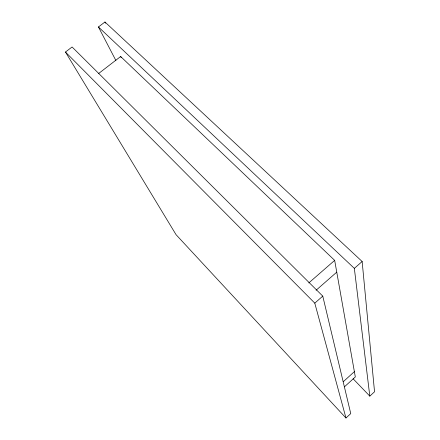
<?xml version="1.0" encoding="UTF-8"?>
<svg xmlns="http://www.w3.org/2000/svg" width="440" height="440" viewBox="0 0 440 440"><rect width="100%" height="100%" fill="white"/><g stroke="black" fill="none" stroke-linecap="round" stroke-linejoin="round"><path stroke-width="0.66" d="M345.966 418L350.757 413.6L322.768 296.125L72.094 46.987L65.456 52.036L176.049 234.663L345.966 418L314.787 303.138L65.456 52.036M353.139 378.802L369.809 396.121L374.545 391.776L362.148 261.509L104.957 22L98.428 26.967L115.868 60.462M343.184 381.788L354.376 371.635M344.394 386.859L355.317 376.937L334.67 260.37L120.648 56.513L98.621 73.524M314.787 303.138L322.768 296.125M369.809 396.121L354.343 268.373L362.148 261.509M316.102 290.235L336.754 272.151M308.809 282.92L334.67 260.37M98.428 26.967L354.343 268.373M120.648 56.513L121.253 57.706M104.957 22L105.578 23.227"/></g></svg>
